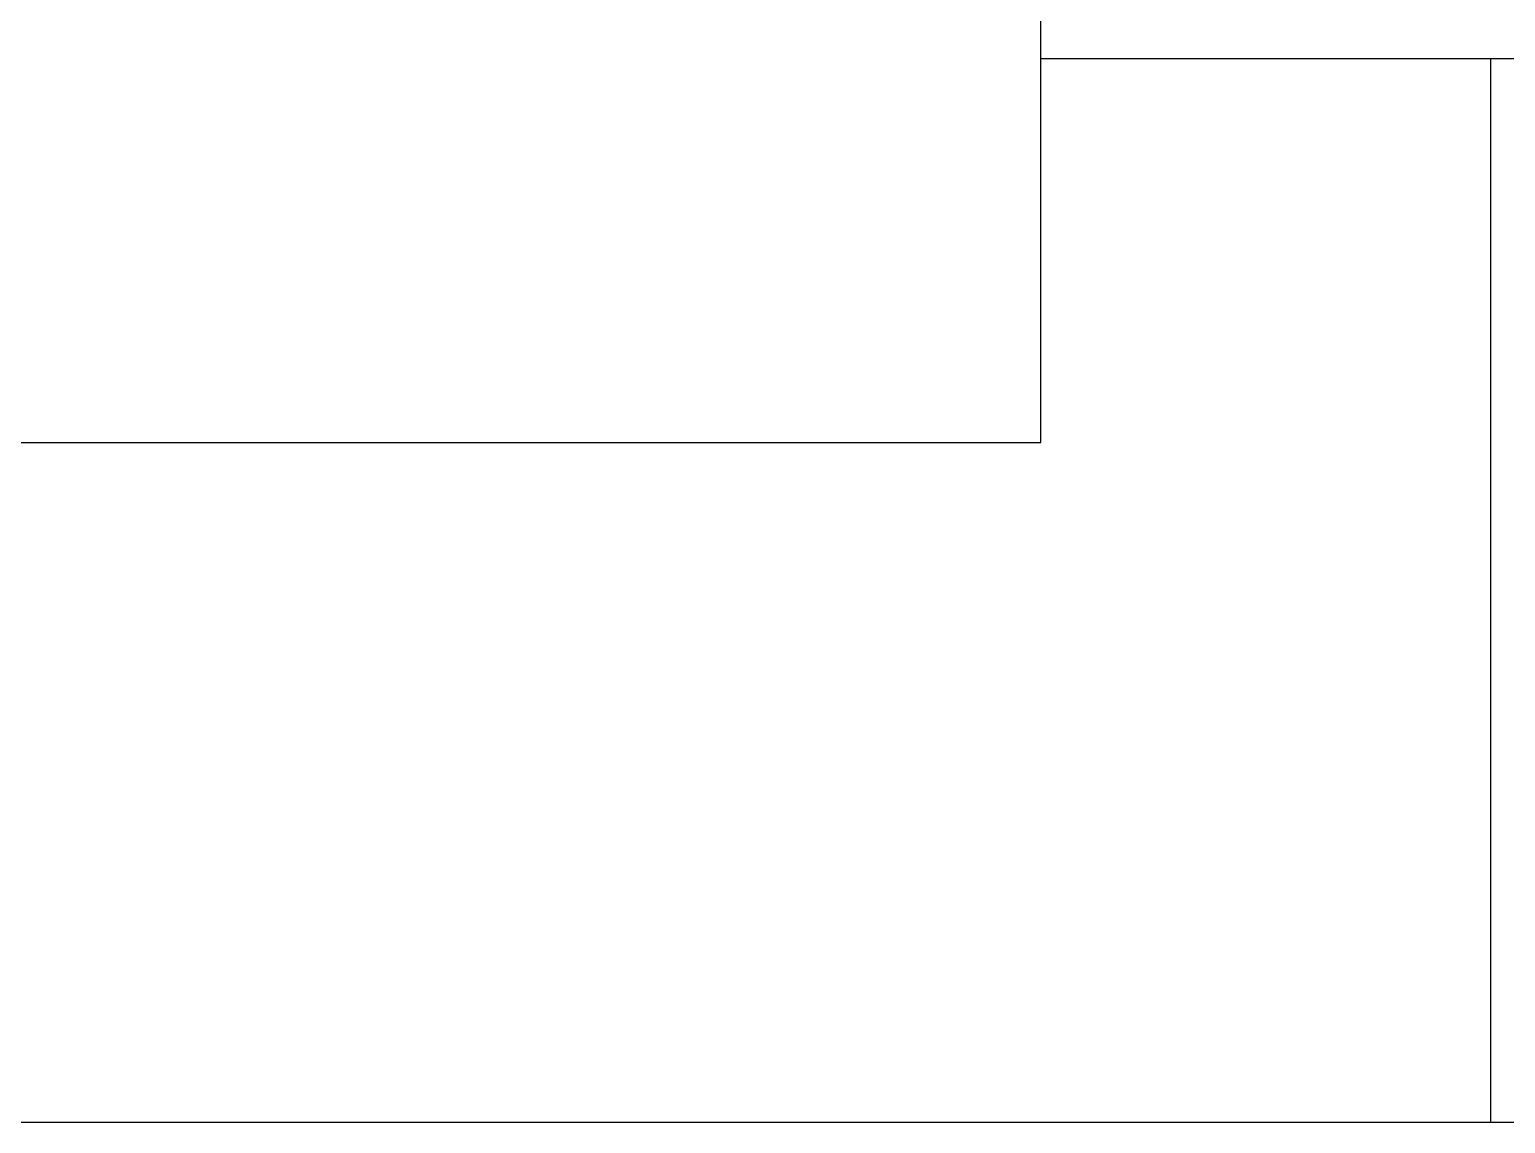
# Model space of a CAD drawing. Header units: metres. Extents: x 0 to 1.05, y 0 to 0.59.
# Drawn here: x 0.532 to 0.632, y 0.4407 to 0.5148 of the extents above; entities that cross this region are included whole.
import ezdxf
from ezdxf.xclip import XClip

# ---------------------------------------------------------------- set-up
doc = ezdxf.new("R2010")
doc.units = ezdxf.units.M
doc.header["$MEASUREMENT"] = 0
doc.header["$XCLIPFRAME"] = 0
doc.linetypes.add('Ponteado', pattern=[0.00025, 0, -0.00025])
doc.linetypes.add('Wipeout_Contour', pattern=[1, 0, -1])
doc.layers.add('A-Percursos', color=7, linetype='Continuous')

# ---------------------------------------------------------------- blocks, each defined once
blk = doc.blocks.new('Desenho_1_2', base_point=(-1.335628882777242, -1.184958488912059))
at = {"color": 254, "linetype": 'Wipeout_Contour', "lineweight": 0, "ltscale": 3.864155545903943}
blk.add_wipeout([(0, 0), (1.054999999999999, 0), (1.054999999999999, 0.5939999999999417), (0, 0.5939999999999417)], dxfattribs=at)
at = {"layer": 'A-Percursos', "linetype": 'Continuous', "ltscale": 1000}
for p, q in [((0.600500576973511, 0.5128271415969285), (0.600500576973511, 0.5349010257224084)), ((0.600500576973511, 0.4868439024390239), (0.600500576973511, 0.5128271415969285)), ((0.6309576872183671, 0.5128271415969285), (0.600500576973511, 0.5128271415969285)), ((0.7021005757814169, 0.5128271415969285), (0.6309576872183671, 0.5128271415969285)), ((0.6309576872183671, 0.4408271425655051), (0.6309576872183671, 0.5128271415969285)), ((0.3389321126290438, 0.4868439024390239), (0.600500576973511, 0.4868439024390239)), ((0.3681321138956437, 0.4408271425655051), (0.6309576872183671, 0.4408271425655051)), ((0.6309576872183671, 0.4408271425655051), (0.6361576992883192, 0.4408271425655051))]:
    blk.add_line(p, q, dxfattribs=at)
at = {"layer": 'A-Percursos', "linetype": 'Ponteado', "ltscale": 1000}
for p, q in [((0.4046364740540729, 0.4558271495690575), (0.6309576872183671, 0.4558271495690575)), ((0.3681321138956437, 0.4508271524747867), (0.6309576872183671, 0.4508271524747867))]:
    blk.add_line(p, q, dxfattribs=at)

msp = doc.modelspace()

# ---------------------------------------------------------------- block references
at = {"color": 55, "linetype": 'Continuous', "lineweight": 0, "ltscale": 1000, "true_color": 0xa79d7c}
ref = msp.add_blockref('Desenho_1_2', (-1.335628882777242, -1.184958488912059), dxfattribs=at)
XClip(ref).set_block_clipping_path([(0, 0), (1.054999999999999, 0.5939999999999417)])

doc.saveas('drawing.dxf')
